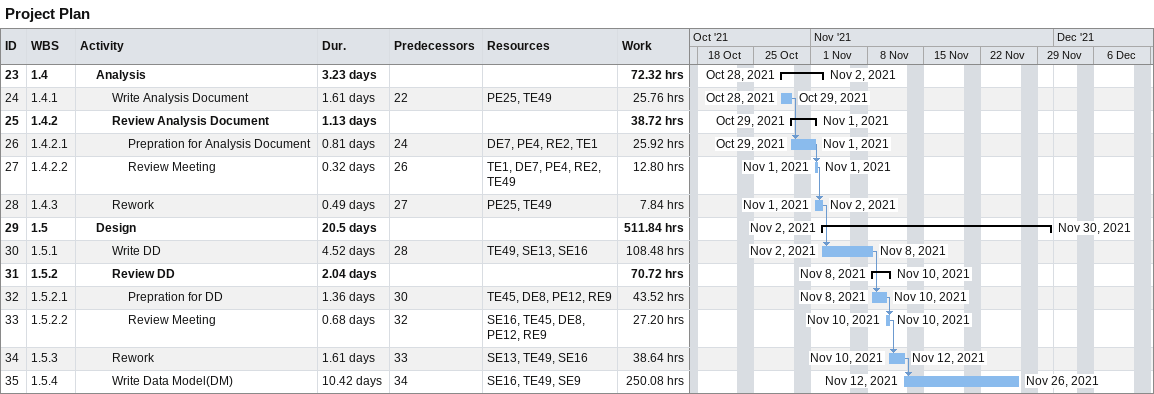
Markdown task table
Project Plan

| ID | WBS | Task | Duration | Start | Finish | Predecessors | Resources | Work (h) |
|---|---|---|---|---|---|---|---|---|
| 23 | 1.4 | **Analysis** | 3.23d | 2021-10-28 | 2021-11-02 |  |  | 72.32 |
| 24 | 1.4.1 | Write Analysis Document | 1.61d | 2021-10-28 | 2021-10-29 | 22 | PE25, TE49 | 25.76 |
| 25 | 1.4.2 | **Review Analysis Document** | 1.13d | 2021-10-29 | 2021-11-01 |  |  | 38.72 |
| 26 | 1.4.2.1 | Prepration for Analysis Document | 0.81d | 2021-10-29 | 2021-11-01 | 24 | DE7, PE4, RE2, TE1 | 25.92 |
| 27 | 1.4.2.2 | Review Meeting | 0.32d | 2021-11-01 | 2021-11-01 | 26 | TE1, DE7, PE4, RE2, TE49 | 12.80 |
| 28 | 1.4.3 | Rework | 0.49d | 2021-11-01 | 2021-11-02 | 27 | PE25, TE49 | 7.84 |
| 29 | 1.5 | **Design** | 20.5d | 2021-11-02 | 2021-11-30 |  |  | 511.84 |
| 30 | 1.5.1 | Write DD | 4.52d | 2021-11-02 | 2021-11-08 | 28 | TE49, SE13, SE16 | 108.48 |
| 31 | 1.5.2 | **Review DD** | 2.04d | 2021-11-08 | 2021-11-10 |  |  | 70.72 |
| 32 | 1.5.2.1 | Prepration for DD | 1.36d | 2021-11-08 | 2021-11-10 | 30 | TE45, DE8, PE12, RE9 | 43.52 |
| 33 | 1.5.2.2 | Review Meeting | 0.68d | 2021-11-10 | 2021-11-10 | 32 | SE16, TE45, DE8, PE12, RE9 | 27.20 |
| 34 | 1.5.3 | Rework | 1.61d | 2021-11-10 | 2021-11-12 | 33 | SE13, TE49, SE16 | 38.64 |
| 35 | 1.5.4 | Write Data Model(DM) | 10.42d | 2021-11-12 | 2021-11-26 | 34 | SE16, TE49, SE9 | 250.08 |
